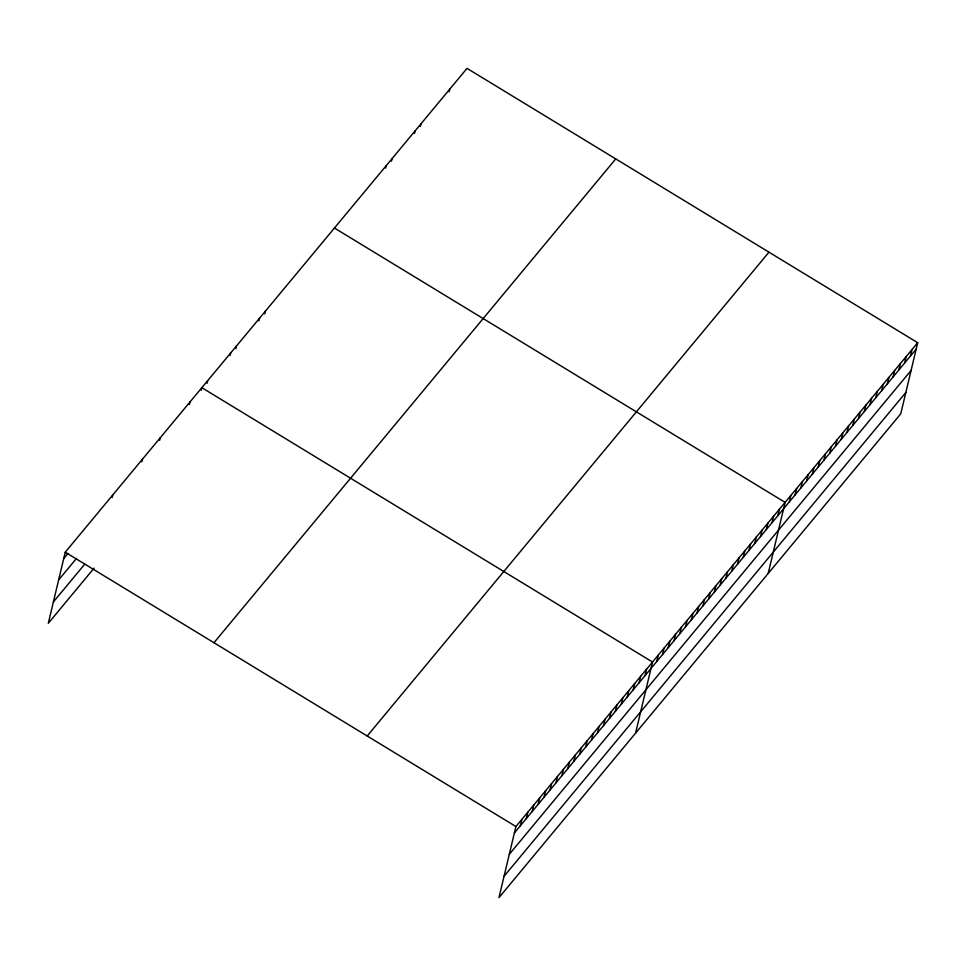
<?xml version="1.0" encoding="UTF-8"?>
<svg xmlns="http://www.w3.org/2000/svg" width="966" height="966" viewBox="0 0 966 966"><rect width="100%" height="100%" fill="white"/><g stroke="black" fill="none" stroke-linecap="round" stroke-linejoin="round"><path stroke-width="1.45" d="M917.7 342.713L515.916 826.534L498.975 897.631L900.759 413.81L917.7 342.713L467.025 68.369L65.241 552.19L48.3 623.287L94.113 568.117M112.141 497.538L112.756 494.978M141.845 461.772L142.449 459.212M159.656 440.315L160.271 437.755M189.36 404.561L189.964 401.989M201.23 390.252L201.846 387.692L652.521 662.036L635.58 733.134M207.002 383.309L207.605 380.749M230.053 355.536L230.669 352.976M235.825 348.605L236.429 346.033M258.876 320.833L259.492 318.273M264.648 313.89L265.252 311.33M385.7 168.108L386.315 165.548M391.471 161.165L392.075 158.605M414.535 133.405L415.139 130.845M420.295 126.461L420.898 123.902M449.118 91.758L449.721 89.186M520.336 825.785L521.857 819.385M526.265 818.637L527.798 812.237M532.206 811.488L533.739 805.076M538.147 804.328L539.668 797.928M544.087 797.179L545.609 790.78M550.028 790.031L551.55 783.619M555.969 782.871L557.491 776.471M561.91 775.722L563.432 769.322M567.851 768.574L569.372 762.174M573.78 761.413L575.313 755.014M579.721 754.265L581.254 747.865M585.662 747.116L587.183 740.717M591.603 739.956L593.124 733.556M597.543 732.808L599.065 726.408M603.484 725.659L605.006 719.259M609.425 718.499L610.947 712.099M615.366 711.35L616.888 704.951M621.295 704.202L622.828 697.802M627.236 697.054L628.769 690.642M633.177 689.893L634.71 683.493M639.118 682.745L640.639 676.345M645.059 675.596L646.58 669.184M656.759 661.493L658.293 655.093M662.531 654.562L664.053 648.15M668.291 647.618L669.812 641.207M674.051 640.675L675.584 634.276M679.822 633.732L681.344 627.332M685.582 626.789L687.116 620.389M691.354 619.846L692.876 613.446M697.114 612.903L698.635 606.503M702.886 605.96L704.407 599.56M708.646 599.017L710.167 592.617M714.405 592.073L715.939 585.674M720.177 585.142L721.699 578.731M725.937 578.199L727.458 571.8M731.709 571.256L733.23 564.856M737.469 564.313L738.99 557.913M743.228 557.37L744.762 550.97M749 550.427L750.522 544.027M754.76 543.484L756.293 537.084M760.532 536.541L762.053 530.141M766.292 529.597L767.813 523.198M772.051 522.666L773.585 516.255M777.823 515.723L779.345 509.324M768.175 573.466L785.117 502.38L334.429 228.024M789.355 501.837L790.876 495.437M795.115 494.894L796.636 488.494M800.886 487.951L802.408 481.551M806.646 481.008L808.168 474.608M812.406 474.065L813.94 467.665M818.178 467.121L819.699 460.722M823.938 460.19L825.459 453.779M829.709 453.247L831.231 446.847M835.469 446.304L836.991 439.904M841.229 439.361L842.763 432.961M847.001 432.418L848.522 426.018M852.761 425.475L854.282 419.075M858.533 418.532L860.054 412.132M864.292 411.588L865.814 405.189M870.052 404.645L871.586 398.246M875.824 397.714L877.345 391.302M881.584 390.771L883.117 384.359M887.356 383.828L888.877 377.428M893.115 376.885L894.637 370.485M898.875 369.942L900.409 363.542M904.647 362.999L906.168 356.599M910.407 356.056L911.94 349.656M63.708 558.59L67.958 553.482M58.624 579.938L76.447 558.481M53.384 601.939L84.779 564.132M213.957 642.728L615.74 158.907M367.189 736.007L768.972 252.174M514.395 832.933L916.179 349.112M509.299 854.294L911.083 370.461M504.059 876.283L905.854 392.462M65.241 552.19L515.916 826.534"/></g></svg>
